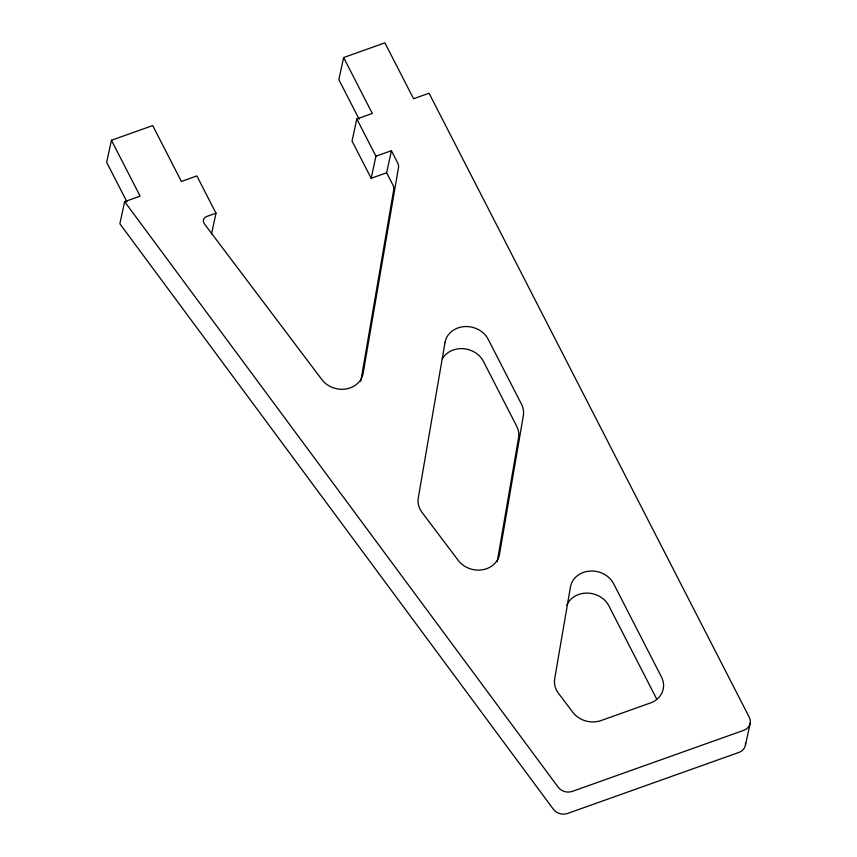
<?xml version="1.0" encoding="UTF-8"?>
<svg xmlns="http://www.w3.org/2000/svg" width="857" height="857" viewBox="0 0 857 857"><rect width="100%" height="100%" fill="white"/><g stroke="black" fill="none" stroke-linecap="round" stroke-linejoin="round"><path stroke-width="1.29" d="M360.808 381.258L393.877 188.829L393.406 185.969L386.646 172.782L391.424 150.703L375.944 156.22L371.167 178.299L386.646 172.782M497.242 561.764L518.56 437.713A22.871 19.893 12.2 0 0 516.707 426.25L483.38 361.3A22.871 19.882 12.2 0 0 463.037 348.67A22.871 19.882 12.2 0 0 442.362 358.729M211.497 233.982L215.996 213.2L196.874 175.931L181.395 181.448L152.717 125.561L111.442 140.269L106.664 162.348L126.975 201.931M111.442 140.269L140.12 196.157L124.64 201.663L119.862 223.752L553.376 809.265A11.441 9.941 12.2 0 0 567.58 813.454L738.991 752.392A11.441 9.941 12.2 0 0 745.558 743.094M124.64 201.663L558.153 787.176A11.441 9.941 12.2 0 0 572.347 791.375L743.758 730.314A11.441 9.941 12.2 0 0 749.307 717.32L429.057 93.22L413.577 98.737L384.9 42.85L343.625 57.558L338.847 79.637L359.158 119.23M343.625 57.558L372.302 113.445L356.823 118.962L352.045 141.041L371.167 178.299M745.461 745.097L750.239 723.019M215.996 213.2L206.633 216.532A5.72 4.971 12.2 0 0 204.341 223.784L321.921 379.662A22.871 19.882 12.2 0 0 345.767 389.014A22.871 19.882 12.2 0 0 363.132 373.373L398.644 166.751L398.184 163.891L391.424 150.703M656.698 699.076L608.824 605.77A22.871 19.882 12.2 0 0 587.281 593.098A22.871 19.882 12.2 0 0 566.852 605.096M356.823 118.962L375.944 156.22M445.019 342.457L418.291 497.938A22.871 19.882 12.2 0 0 422.062 512.443L458.302 560.489A22.871 19.882 12.2 0 0 482.159 569.83A22.871 19.882 12.2 0 0 499.524 554.2L523.338 415.634A22.871 19.893 12.2 0 0 521.485 404.172L488.147 339.211A22.871 19.882 12.2 0 0 464.28 326.613A22.871 19.882 12.2 0 0 445.019 342.457M570.462 586.927L554.683 678.765A22.871 19.882 12.2 0 0 558.453 693.259L572.808 712.306A22.871 19.882 12.2 0 0 601.1 720.533L650.399 702.976A22.871 19.882 12.2 0 0 661.475 676.998L613.601 583.681A22.871 19.882 12.2 0 0 589.723 571.083A22.871 19.882 12.2 0 0 570.462 586.927"/></g></svg>
